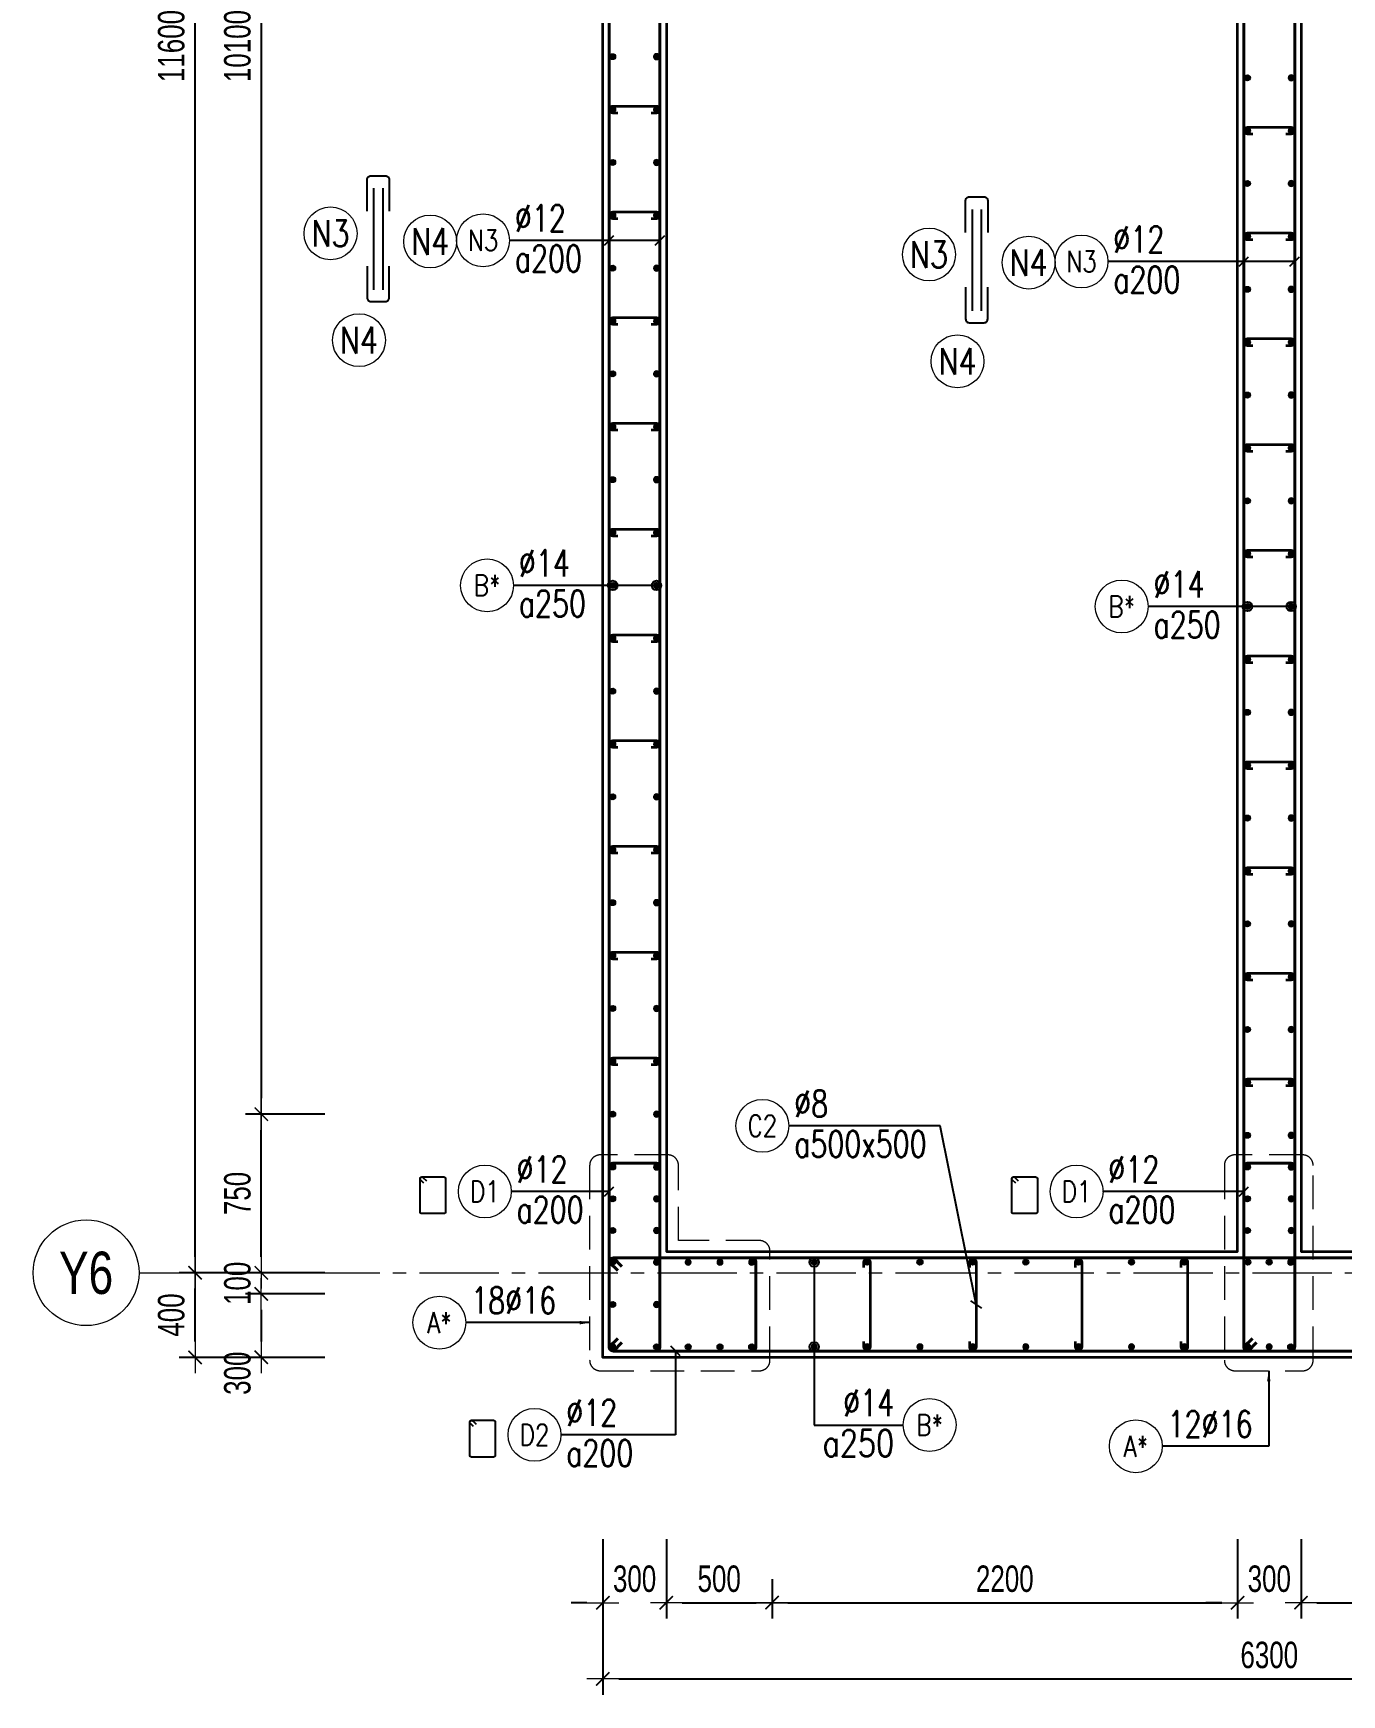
# Model space of a CAD drawing. Header units: millimetres. Extents: x 988833 to 1318015, y -9365 to 47591.
# Drawn here: x 1299427 to 1305612, y 30738 to 38594 of the extents above; entities that cross this region are included whole.
import ezdxf
from ezdxf.enums import TextEntityAlignment as Align

# ---------------------------------------------------------------- set-up
doc = ezdxf.new("R2010")
doc.units = ezdxf.units.MM
doc.header["$MEASUREMENT"] = 0
for name, pattern in [('HIDDEN', [9.525, 6.35, -3.175]), ('HIDDEN2', [4.7625, 3.175, -1.5875]), ('OF_Grid_1$0$CENTER2', [1.125, 0.75, -0.125, 0.125, -0.125])]:
    doc.linetypes.add(name, pattern=pattern)
doc.layers.get('0').update_dxf_attribs({"lineweight": 20})
doc.layers.get('Defpoints').update_dxf_attribs({"color": 151, "lineweight": 9})
doc.layers.add('Hidden', color=9, linetype='HIDDEN')
doc.layers.add('Ligature', color=1, linetype='Continuous')
for name, color, linetype, lineweight in [('KC-LEADER', 153, 'Continuous', 18), ('KC-THEP', 6, 'Continuous', 40), ('NDC_S_DIM', 1, 'Continuous', 15), ('NDC_S_HIDDEN', 8, 'HIDDEN2', 13), ('NDC_S_LEADER', 1, 'Continuous', 15), ('NDC_S_REBAR', 4, 'Continuous', 35), ('NDC_S_STIRRUP', 4, 'Continuous', 40), ('NDC_S_VN TEXT', 7, 'Continuous', 20), ('NDC_S_WALL', 6, 'Continuous', 35), ('OF_Grid_1$0$NDC_S_AXIS', 5, 'OF_Grid_1$0$CENTER2', 13), ('OF_Grid_1$0$NDC_S_SYMBOL', 1, 'Continuous', 15), ('OF_Grid_1$0$NDC_S_TEXT SYMBOL', 7, 'Continuous', 20)]:
    doc.layers.add(name, color=color, linetype=linetype, lineweight=lineweight)
doc.styles.add('NDC_ARIAL', font='arial.ttf', dxfattribs={"width": 0.85})
doc.styles.add('NDC_DIM', font='', dxfattribs={"width": 0.75})
doc.styles.add('NDC_EN TXT', font='romans.shx', dxfattribs={"width": 0.8})
doc.styles.add('OF_Grid_1$0$NDC_ANNO', font='', dxfattribs={"width": 0.8})
doc.styles.get('NDC_DIM').set_extended_font_data('Dotum')
doc.styles.get('OF_Grid_1$0$NDC_ANNO').set_extended_font_data('Dotum')
doc.dimstyles.new('NDC_1-50', dxfattribs={"dimscale": 50, "dimtxt": 2.5, "dimasz": 1, "dimexe": 1.5, "dimexo": 0, "dimgap": 0.8, "dimtad": 1, "dimdec": 0, "dimdsep": 46, "dimtxsty": 'NDC_ARIAL', "dimblk": 'DIMMARK', "dimcen": 49999.938995, "dimdle": 1.5, "dimclrd": 1, "dimclre": 1, "dimclrt": 3, "dimadec": 0, "dimazin": 0, "dimtfac": 1, "dimtdec": 0, "dimtix": 1, "dimtmove": 2, "dimatfit": 3, "dimfxl": 1, "dimarcsym": 0})
doc.dimstyles.new('NDC_dim_30', dxfattribs={"dimscale": 30, "dimtxt": 2.5, "dimasz": 1.5, "dimexe": 1.5, "dimexo": 2.5, "dimgap": 1, "dimtad": 1, "dimdec": 0, "dimzin": 0, "dimdsep": 46, "dimtxsty": 'NDC_DIM', "dimblk": 'DIMMARK', "dimcen": 0.09, "dimdle": 1.2, "dimclrd": 1, "dimclre": 1, "dimclrt": 3, "dimadec": 0, "dimazin": 0, "dimtfac": 1, "dimtdec": 0, "dimtix": 1, "dimtofl": 0, "dimtmove": 0, "dimatfit": 3, "dimfxl": 6, "dimfxlon": 1, "dimtolj": 1, "dimtzin": 0, "dimarcsym": 0})
doc.dimstyles.new('NDC_dim_50', dxfattribs={"dimscale": 50, "dimtxt": 2.5, "dimasz": 1.5, "dimexe": 1.5, "dimexo": 2.5, "dimgap": 1, "dimtad": 1, "dimdec": 0, "dimzin": 0, "dimdsep": 46, "dimtxsty": 'NDC_DIM', "dimblk": 'DIMMARK', "dimcen": 0.09, "dimdle": 1.2, "dimclrd": 1, "dimclre": 1, "dimclrt": 3, "dimadec": 0, "dimazin": 0, "dimtfac": 1, "dimtdec": 0, "dimtix": 1, "dimtofl": 0, "dimtmove": 0, "dimatfit": 3, "dimfxl": 6, "dimfxlon": 1, "dimtolj": 1, "dimtzin": 0, "dimarcsym": 0})

# ---------------------------------------------------------------- blocks, each defined once
blk = doc.blocks.new('THEP')
at = {"layer": 'KC-LEADER', "color": 6}
blk.add_circle((0, 0), 14, dxfattribs=at)
at = {"layer": 'KC-THEP'}
for p, q in [((-14, 0), (14, 0)), ((9.9, 9.9), (-9.9, -9.9)), ((-9.9, 9.9), (9.9, -9.9)), ((0, 14), (0, -14))]:
    blk.add_line(p, q, dxfattribs=at)
blk = doc.blocks.new('DIMMARK')
at = {"layer": 'NDC_S_DIM', "color": 1}
blk.add_line((-1.5, 0), (1, 0), dxfattribs=at)
at = {"layer": 'NDC_S_DIM', "color": 2, "const_width": 0.1}
blk.add_lwpolyline([(-0.42, -0.42), (0.42, 0.42)], dxfattribs=at)
blk = doc.blocks.new('*U13')
blk.add_circle((-2.5, 0), 2.5)
at = {"layer": 'NDC_S_VN TEXT', "color": 3, "style": 'NDC_EN TXT', "width": 0.75}
blk.add_attdef('DK1', (0.5, 0.85), '', height=2.5, dxfattribs=at)
at = {"layer": 'NDC_S_VN TEXT', "color": 7, "style": 'NDC_EN TXT', "width": 0.8}
blk.add_attdef('SH2', text='', height=2, dxfattribs=at).set_placement((-2.5, 0), align=Align.MIDDLE)
blk = doc.blocks.new('*U11')
blk.add_circle((-2.5, 0), 2.5)
at = {"layer": 'NDC_S_VN TEXT', "color": 3, "style": 'NDC_EN TXT', "width": 0.75}
for tag, p in [('DK1', (0.5, 0.85)), ('KC1', (0.5, -2.97))]:
    blk.add_attdef(tag, p, '', height=2.5, dxfattribs=at)
at = {"layer": 'NDC_S_VN TEXT', "color": 7, "style": 'NDC_EN TXT', "width": 0.8}
blk.add_attdef('SH2', text='', height=2, dxfattribs=at).set_placement((-2.5, 0), align=Align.MIDDLE)
blk = doc.blocks.new('*U10')
blk.add_circle((2.5, 0), 2.5)
at = {"layer": 'NDC_S_VN TEXT', "color": 3, "style": 'NDC_EN TXT'}
for tag, width, p in [('DK2', 0.75, (-0.85, 0.85)), ('KC2', 0.8, (-0.85, -2.97))]:
    blk.add_attdef(tag, text='', height=2.5, dxfattribs=dict(at, width=width)).set_placement(p, align=Align.RIGHT)
at = {"layer": 'NDC_S_VN TEXT', "color": 7, "style": 'NDC_EN TXT', "width": 0.8}
blk.add_attdef('SH3', text='', height=2, dxfattribs=at).set_placement((2.5, 0), align=Align.MIDDLE)
blk = doc.blocks.new('A$C7BC65A55')
at = {"layer": 'Ligature'}
for p, q in [((-15.2, 372, 0), (-15.2, 38.5, 0)), ((15.2, 372, 0), (15.2, 38.5, 0))]:
    blk.add_line(p, q, dxfattribs=at)
for points in [[(-36.2, 296.5), (-36.2, 400.9, -0.414214), (-24, 413.1), (24, 413.1, -0.414214), (36.2, 400.9), (36.2, 296.5)], [(-36.2, 116.5), (-36.2, 12.2, 0.414214), (-24, 0), (24, 0, 0.414214), (36.2, 12.2), (36.2, 116.5)]]:
    blk.add_lwpolyline(points, format="xyb", dxfattribs=at)
blk = doc.blocks.new('*D1250')
at = {"layer": 'Defpoints', "color": 0, "transparency": 16777216}
for p in [(1302419.6, 32832.9), (1302119.6, 32332.9), (1302419.6, 31173)]:
    blk.add_point(p, dxfattribs=at)
at = {"layer": 'NDC_S_DIM', "color": 1, "lineweight": -2, "transparency": 16777216}
for p, q in [((1302119.6, 31473), (1302119.6, 31098)), ((1302419.6, 31473), (1302419.6, 31098)), ((1302044.6, 31173), (1301969.6, 31173)), ((1302494.6, 31173), (1302569.6, 31173))]:
    blk.add_line(p, q, dxfattribs=at)
at = {"layer": 'NDC_S_DIM', "color": 1, "lineweight": -2, "transparency": 16777216, "xscale": 75, "yscale": 75, "zscale": 75}
blk.add_blockref('DIMMARK', (1302119.6, 31173), dxfattribs=at)
at = {"layer": 'NDC_S_DIM', "color": 1, "lineweight": -2, "transparency": 16777216, "xscale": 75, "yscale": 75, "zscale": 75, "rotation": 180}
blk.add_blockref('DIMMARK', (1302419.6, 31173), dxfattribs=at)
at = {"layer": 'NDC_S_DIM', "color": 3, "transparency": 16777216, "insert": (1302269.6, 31285.6), "char_height": 125, "attachment_point": 5, "style": 'NDC_DIM'}
blk.add_mtext('\\A1;300', dxfattribs=at)
blk = doc.blocks.new('*D1251')
at = {"layer": 'Defpoints', "color": 0, "transparency": 16777216}
for p in [(1302419.6, 32832.9), (1302919.4, 31409.8), (1302919.4, 31173)]:
    blk.add_point(p, dxfattribs=at)
at = {"layer": 'NDC_S_DIM', "color": 1, "lineweight": -2, "transparency": 16777216}
for p, q in [((1302419.6, 31473), (1302419.6, 31098)), ((1302919.4, 31284.8), (1302919.4, 31098)), ((1302494.6, 31173), (1302844.4, 31173))]:
    blk.add_line(p, q, dxfattribs=at)
at = {"layer": 'NDC_S_DIM', "color": 1, "lineweight": -2, "transparency": 16777216, "xscale": 75, "yscale": 75, "zscale": 75, "rotation": 180}
blk.add_blockref('DIMMARK', (1302419.6, 31173), dxfattribs=at)
at = {"layer": 'NDC_S_DIM', "color": 1, "lineweight": -2, "transparency": 16777216, "xscale": 75, "yscale": 75, "zscale": 75}
blk.add_blockref('DIMMARK', (1302919.4, 31173), dxfattribs=at)
at = {"layer": 'NDC_S_DIM', "color": 3, "transparency": 16777216, "insert": (1302669.5, 31285.6), "char_height": 125, "attachment_point": 5, "style": 'NDC_DIM'}
blk.add_mtext('\\A1;500', dxfattribs=at)
blk = doc.blocks.new('*D1252')
at = {"layer": 'Defpoints', "color": 0, "transparency": 16777216}
for p in [(1305119.6, 32832.9), (1302919.4, 31409.8), (1305119.6, 31173)]:
    blk.add_point(p, dxfattribs=at)
at = {"layer": 'NDC_S_DIM', "color": 1, "lineweight": -2, "transparency": 16777216}
for p, q in [((1305119.6, 31473), (1305119.6, 31098)), ((1302919.4, 31284.8), (1302919.4, 31098)), ((1302994.4, 31173), (1305044.6, 31173))]:
    blk.add_line(p, q, dxfattribs=at)
at = {"layer": 'NDC_S_DIM', "color": 1, "lineweight": -2, "transparency": 16777216, "xscale": 75, "yscale": 75, "zscale": 75, "rotation": 180}
blk.add_blockref('DIMMARK', (1302919.4, 31173), dxfattribs=at)
at = {"layer": 'NDC_S_DIM', "color": 1, "lineweight": -2, "transparency": 16777216, "xscale": 75, "yscale": 75, "zscale": 75}
blk.add_blockref('DIMMARK', (1305119.6, 31173), dxfattribs=at)
at = {"layer": 'NDC_S_DIM', "color": 3, "transparency": 16777216, "insert": (1304019.5, 31285.6), "char_height": 125, "attachment_point": 5, "style": 'NDC_DIM'}
blk.add_mtext('\\A1;2200', dxfattribs=at)
blk = doc.blocks.new('*D1253')
at = {"layer": 'Defpoints', "color": 0, "transparency": 16777216}
for p in [(1305119.6, 32832.9), (1305419.6, 32832.9), (1305419.6, 31173)]:
    blk.add_point(p, dxfattribs=at)
at = {"layer": 'NDC_S_DIM', "color": 1, "lineweight": -2, "transparency": 16777216}
for p, q in [((1305119.6, 31473), (1305119.6, 31098)), ((1305419.6, 31473), (1305419.6, 31098)), ((1305044.6, 31173), (1304969.6, 31173)), ((1305494.6, 31173), (1305569.6, 31173))]:
    blk.add_line(p, q, dxfattribs=at)
at = {"layer": 'NDC_S_DIM', "color": 1, "lineweight": -2, "transparency": 16777216, "xscale": 75, "yscale": 75, "zscale": 75}
blk.add_blockref('DIMMARK', (1305119.6, 31173), dxfattribs=at)
at = {"layer": 'NDC_S_DIM', "color": 1, "lineweight": -2, "transparency": 16777216, "xscale": 75, "yscale": 75, "zscale": 75, "rotation": 180}
blk.add_blockref('DIMMARK', (1305419.6, 31173), dxfattribs=at)
at = {"layer": 'NDC_S_DIM', "color": 3, "transparency": 16777216, "insert": (1305269.6, 31285.6), "char_height": 125, "attachment_point": 5, "style": 'NDC_DIM'}
blk.add_mtext('\\A1;300', dxfattribs=at)
blk = doc.blocks.new('*D1254')
at = {"layer": 'Defpoints', "color": 0, "transparency": 16777216}
for p in [(1305419.6, 32832.9), (1307619.3, 32781.3), (1307619.3, 31173)]:
    blk.add_point(p, dxfattribs=at)
at = {"layer": 'NDC_S_DIM', "color": 1, "lineweight": -2, "transparency": 16777216}
for p, q in [((1305419.6, 31473), (1305419.6, 31098)), ((1307619.3, 31473), (1307619.3, 31098)), ((1305494.6, 31173), (1307544.3, 31173))]:
    blk.add_line(p, q, dxfattribs=at)
at = {"layer": 'NDC_S_DIM', "color": 1, "lineweight": -2, "transparency": 16777216, "xscale": 75, "yscale": 75, "zscale": 75, "rotation": 180}
blk.add_blockref('DIMMARK', (1305419.6, 31173), dxfattribs=at)
at = {"layer": 'NDC_S_DIM', "color": 1, "lineweight": -2, "transparency": 16777216, "xscale": 75, "yscale": 75, "zscale": 75}
blk.add_blockref('DIMMARK', (1307619.3, 31173), dxfattribs=at)
at = {"layer": 'NDC_S_DIM', "color": 3, "transparency": 16777216, "insert": (1306519.5, 31285.6), "char_height": 125, "attachment_point": 5, "style": 'NDC_DIM'}
blk.add_mtext('\\A1;2200', dxfattribs=at)
blk = doc.blocks.new('*D1257')
at = {"layer": 'Defpoints', "color": 0, "transparency": 16777216}
for p in [(1302119.6, 32332.9), (1308419.6, 32332.9), (1308419.6, 30812.7)]:
    blk.add_point(p, dxfattribs=at)
at = {"layer": 'NDC_S_DIM', "color": 1, "lineweight": -2, "transparency": 16777216}
for p, q in [((1302119.6, 31112.7), (1302119.6, 30737.7)), ((1308419.6, 31112.7), (1308419.6, 30737.7)), ((1302194.6, 30812.7), (1308344.6, 30812.7))]:
    blk.add_line(p, q, dxfattribs=at)
at = {"layer": 'NDC_S_DIM', "color": 1, "lineweight": -2, "transparency": 16777216, "xscale": 75, "yscale": 75, "zscale": 75, "rotation": 180}
blk.add_blockref('DIMMARK', (1302119.6, 30812.7), dxfattribs=at)
at = {"layer": 'NDC_S_DIM', "color": 1, "lineweight": -2, "transparency": 16777216, "xscale": 75, "yscale": 75, "zscale": 75}
blk.add_blockref('DIMMARK', (1308419.6, 30812.7), dxfattribs=at)
at = {"layer": 'NDC_S_DIM', "color": 3, "transparency": 16777216, "insert": (1305269.6, 30925.2), "char_height": 125, "attachment_point": 5, "style": 'NDC_DIM'}
blk.add_mtext('\\A1;6300', dxfattribs=at)
blk = doc.blocks.new('*U55')
at = {"layer": 'OF_Grid_1$0$NDC_S_SYMBOL'}
blk.add_line((5, 0), (9, 0), dxfattribs=at)
blk.add_circle((0, 0), 5, dxfattribs=at)
at = {"layer": 'OF_Grid_1$0$NDC_S_TEXT SYMBOL', "color": 7, "style": 'OF_Grid_1$0$NDC_ANNO', "width": 0.8}
blk.add_attdef('GRID', text='', height=4, rotation=270, dxfattribs=at).set_placement((0, 0), align=Align.MIDDLE)
blk = doc.blocks.new('*D1267')
at = {"layer": 'Defpoints', "color": 0, "ltscale": 200, "transparency": 16777216}
for p in [(1302858.3, 32732.9), (1300505, 32632.9), (1302419.6, 32632.9)]:
    blk.add_point(p, dxfattribs=at)
at = {"layer": 'NDC_S_DIM', "color": 1, "lineweight": -2, "ltscale": 200, "transparency": 16777216}
for p, q in [((1300505, 32807.9), (1300505, 32882.9)), ((1300805, 32732.9), (1300430, 32732.9)), ((1300805, 32632.9), (1300430, 32632.9)), ((1300505, 32557.9), (1300505, 32482.9))]:
    blk.add_line(p, q, dxfattribs=at)
at = {"layer": 'NDC_S_DIM', "color": 1, "lineweight": -2, "ltscale": 200, "transparency": 16777216, "xscale": 75, "yscale": 75, "zscale": 75}
for p, rotation in [((1300505, 32732.9), 270), ((1300505, 32632.9), 90)]:
    blk.add_blockref('DIMMARK', p, dxfattribs=dict(at, rotation=rotation))
at = {"layer": 'NDC_S_DIM', "color": 3, "ltscale": 200, "transparency": 16777216, "insert": (1300392.5, 32682.9), "char_height": 125, "attachment_point": 5, "rotation": 90, "style": 'NDC_DIM'}
blk.add_mtext('\\A1;100', dxfattribs=at)
blk = doc.blocks.new('*D1268')
at = {"layer": 'Defpoints', "color": 0, "ltscale": 200, "transparency": 16777216}
for p in [(1302419.6, 32632.9), (1300505, 32332.9), (1302181.7, 32332.9)]:
    blk.add_point(p, dxfattribs=at)
at = {"layer": 'NDC_S_DIM', "color": 1, "lineweight": -2, "ltscale": 200, "transparency": 16777216}
for p, q in [((1300805, 32632.9), (1300430, 32632.9)), ((1300505, 32557.9), (1300505, 32407.9)), ((1300805, 32332.9), (1300430, 32332.9))]:
    blk.add_line(p, q, dxfattribs=at)
at = {"layer": 'NDC_S_DIM', "color": 1, "lineweight": -2, "ltscale": 200, "transparency": 16777216, "xscale": 75, "yscale": 75, "zscale": 75}
for p, rotation in [((1300505, 32632.9), 90), ((1300505, 32332.9), 270)]:
    blk.add_blockref('DIMMARK', p, dxfattribs=dict(at, rotation=rotation))
at = {"layer": 'NDC_S_DIM', "color": 3, "ltscale": 200, "transparency": 16777216, "insert": (1300392.5, 32257.9), "char_height": 125, "attachment_point": 5, "rotation": 90, "style": 'NDC_DIM'}
blk.add_mtext('\\A1;300', dxfattribs=at)
blk = doc.blocks.new('*D1269')
at = {"layer": 'Defpoints', "color": 0, "ltscale": 200, "transparency": 16777216}
for p in [(1300192.4, 32733.2), (1302233.6, 32733.2), (1302201.9, 32332.9)]:
    blk.add_point(p, dxfattribs=at)
at = {"layer": 'NDC_S_DIM', "color": 1, "lineweight": -2, "ltscale": 200, "transparency": 16777216}
for p, q in [((1300492.4, 32733.2), (1300117.4, 32733.2)), ((1300192.4, 32407.9), (1300192.4, 32658.2)), ((1300492.4, 32332.9), (1300117.4, 32332.9))]:
    blk.add_line(p, q, dxfattribs=at)
at = {"layer": 'NDC_S_DIM', "color": 1, "lineweight": -2, "ltscale": 200, "transparency": 16777216, "xscale": 75, "yscale": 75, "zscale": 75}
for p, rotation in [((1300192.4, 32733.2), 90), ((1300192.4, 32332.9), 270)]:
    blk.add_blockref('DIMMARK', p, dxfattribs=dict(at, rotation=rotation))
at = {"layer": 'NDC_S_DIM', "color": 3, "ltscale": 200, "transparency": 16777216, "insert": (1300079.9, 32533.1), "char_height": 125, "attachment_point": 5, "rotation": 90, "style": 'NDC_DIM'}
blk.add_mtext('\\A1;400', dxfattribs=at)
blk = doc.blocks.new('*D1270')
at = {"layer": 'Defpoints', "color": 0, "ltscale": 200, "transparency": 16777216}
for p in [(1300192.4, 44332.9), (1304433.5, 44332.9), (1302233.6, 32733.2)]:
    blk.add_point(p, dxfattribs=at)
at = {"layer": 'NDC_S_DIM', "color": 1, "lineweight": -2, "ltscale": 200, "transparency": 16777216}
for p, q in [((1300492.4, 44332.9), (1300117.4, 44332.9)), ((1300192.4, 32808.2), (1300192.4, 44257.9)), ((1300492.4, 32733.2), (1300117.4, 32733.2))]:
    blk.add_line(p, q, dxfattribs=at)
at = {"layer": 'NDC_S_DIM', "color": 1, "lineweight": -2, "ltscale": 200, "transparency": 16777216, "xscale": 75, "yscale": 75, "zscale": 75}
for p, rotation in [((1300192.4, 44332.9), 90), ((1300192.4, 32733.2), 270)]:
    blk.add_blockref('DIMMARK', p, dxfattribs=dict(at, rotation=rotation))
at = {"layer": 'NDC_S_DIM', "color": 3, "ltscale": 200, "transparency": 16777216, "insert": (1300079.9, 38533.1), "char_height": 125, "attachment_point": 5, "rotation": 90, "style": 'NDC_DIM'}
blk.add_mtext('\\A1;11600', dxfattribs=at)
blk = doc.blocks.new('*D1278')
at = {"layer": 'Defpoints', "color": 0, "ltscale": 200, "transparency": 16777216}
for p in [(1300505, 33482.9), (1302419.6, 33482.9), (1302858.3, 32732.9)]:
    blk.add_point(p, dxfattribs=at)
at = {"layer": 'NDC_S_DIM', "color": 1, "lineweight": -2, "ltscale": 200, "transparency": 16777216}
for p, q in [((1300805, 33482.9), (1300430, 33482.9)), ((1300505, 32807.9), (1300505, 33407.9)), ((1300805, 32732.9), (1300430, 32732.9))]:
    blk.add_line(p, q, dxfattribs=at)
at = {"layer": 'NDC_S_DIM', "color": 1, "lineweight": -2, "ltscale": 200, "transparency": 16777216, "xscale": 75, "yscale": 75, "zscale": 75}
for p, rotation in [((1300505, 33482.9), 90), ((1300505, 32732.9), 270)]:
    blk.add_blockref('DIMMARK', p, dxfattribs=dict(at, rotation=rotation))
at = {"layer": 'NDC_S_DIM', "color": 3, "ltscale": 200, "transparency": 16777216, "insert": (1300392.5, 33107.9), "char_height": 125, "attachment_point": 5, "rotation": 90, "style": 'NDC_DIM'}
blk.add_mtext('\\A1;750', dxfattribs=at)
blk = doc.blocks.new('*D1290')
at = {"layer": 'Defpoints', "color": 0, "ltscale": 200, "transparency": 16777216}
for p in [(1302391.8, 43582.9), (1300505, 33482.9), (1300769.8, 33482.9)]:
    blk.add_point(p, dxfattribs=at)
at = {"layer": 'NDC_S_DIM', "color": 1, "lineweight": -2, "ltscale": 200, "transparency": 16777216}
for p, q in [((1300805, 43582.9), (1300430, 43582.9)), ((1300505, 43507.9), (1300505, 33557.9)), ((1300644.8, 33482.9), (1300430, 33482.9))]:
    blk.add_line(p, q, dxfattribs=at)
at = {"layer": 'NDC_S_DIM', "color": 1, "lineweight": -2, "ltscale": 200, "transparency": 16777216, "xscale": 75, "yscale": 75, "zscale": 75}
for p, rotation in [((1300505, 43582.9), 90), ((1300505, 33482.9), 270)]:
    blk.add_blockref('DIMMARK', p, dxfattribs=dict(at, rotation=rotation))
at = {"layer": 'NDC_S_DIM', "color": 3, "ltscale": 200, "transparency": 16777216, "insert": (1300392.5, 38532.9), "char_height": 125, "attachment_point": 5, "rotation": 90, "style": 'NDC_DIM'}
blk.add_mtext('\\A1;10100', dxfattribs=at)

msp = doc.modelspace()

# ---------------------------------------------------------------- linework, layer by layer
for centre in [(1300832.5, 37647.3), (1301303.5, 37609.1), (1303661.3, 37547.3), (1304132.3, 37509.1), (1300967, 37142.3), (1303795.8, 37042.3)]:
    msp.add_circle(centre, 125)
at = {"layer": 'Ligature'}
for points in [[(1301273.7, 33156.1), (1301257.7, 33172.1, -0.668179), (1301263.5, 33186), (1301368.1, 33186, -0.414214), (1301376.3, 33177.9), (1301376.3, 33020.8, -0.414214), (1301368.1, 33012.6), (1301263.5, 33012.6, -0.414214), (1301255.3, 33020.8), (1301255.3, 33177.9, -0.668179), (1301269.3, 33183.6), (1301285.2, 33167.7)], [(1304070.8, 33156.1), (1304054.8, 33172.1, -0.668179), (1304060.6, 33186), (1304165.2, 33186, -0.414214), (1304173.4, 33177.9), (1304173.4, 33020.8, -0.414214), (1304165.2, 33012.6), (1304060.6, 33012.6, -0.414214), (1304052.4, 33020.8), (1304052.4, 33177.9, -0.668179), (1304066.3, 33183.6), (1304082.3, 33167.7)], [(1301508.6, 32005.4), (1301492.6, 32021.3, -0.668179), (1301498.4, 32035.3), (1301603, 32035.3, -0.414214), (1301611.2, 32027.1), (1301611.2, 31870, -0.414214), (1301603, 31861.8), (1301498.4, 31861.8, -0.414214), (1301490.2, 31870), (1301490.2, 32027.1, -0.668179), (1301504.2, 32032.9), (1301520.1, 32016.9)]]:
    msp.add_lwpolyline(points, format="xyb", dxfattribs=at)
at = {"layer": 'NDC_S_HIDDEN', "ltscale": 50}
msp.add_lwpolyline([(1302107.2, 32269.5), (1302859.5, 32269.5, 0.414214), (1302909.5, 32319.5), (1302909.5, 32835.3, 0.414214), (1302859.5, 32885.3), (1302477.1, 32885.3), (1302477.1, 33240.3, 0.414214), (1302427.1, 33290.3), (1302107.2, 33290.3, 0.414214), (1302057.2, 33240.3), (1302057.2, 32319.5, 0.414214), (1302107.2, 32269.5)], format="xyb", dxfattribs=at)
msp.add_lwpolyline([(1305107.2, 32269.5), (1305427.1, 32269.5, 0.414214), (1305477.1, 32319.5), (1305477.1, 33240.3, 0.414214), (1305427.1, 33290.3), (1305107.2, 33290.3, 0.414214), (1305057.2, 33240.3), (1305057.2, 32319.5, 0.414214)], format="xyb", close=True, dxfattribs=at)
at = {"layer": 'NDC_S_REBAR'}
for points in [[(1302348.1, 38217.9), (1302373.1, 38217.9, 1), (1302373.1, 38247.9), (1302166.1, 38247.9, 1), (1302166.1, 38217.9), (1302191.1, 38217.9)], [(1305348.1, 38117.9), (1305373.1, 38117.9, 1), (1305373.1, 38147.9), (1305166.1, 38147.9, 1), (1305166.1, 38117.9), (1305191.1, 38117.9)], [(1302348.1, 37717.9), (1302373.1, 37717.9, 1), (1302373.1, 37747.9), (1302166.1, 37747.9, 1), (1302166.1, 37717.9), (1302191.1, 37717.9)], [(1305348.1, 37617.9), (1305373.1, 37617.9, 1), (1305373.1, 37647.9), (1305166.1, 37647.9, 1), (1305166.1, 37617.9), (1305191.1, 37617.9)], [(1302348.1, 37217.9), (1302373.1, 37217.9, 1), (1302373.1, 37247.9), (1302166.1, 37247.9, 1), (1302166.1, 37217.9), (1302191.1, 37217.9)], [(1305348.1, 37117.9), (1305373.1, 37117.9, 1), (1305373.1, 37147.9), (1305166.1, 37147.9, 1), (1305166.1, 37117.9), (1305191.1, 37117.9)], [(1302348.1, 36717.9), (1302373.1, 36717.9, 1), (1302373.1, 36747.9), (1302166.1, 36747.9, 1), (1302166.1, 36717.9), (1302191.1, 36717.9)], [(1305348.1, 36617.9), (1305373.1, 36617.9, 1), (1305373.1, 36647.9), (1305166.1, 36647.9, 1), (1305166.1, 36617.9), (1305191.1, 36617.9)], [(1302348.1, 36217.9), (1302373.1, 36217.9, 1), (1302373.1, 36247.9), (1302166.1, 36247.9, 1), (1302166.1, 36217.9), (1302191.1, 36217.9)], [(1305348.1, 36117.9), (1305373.1, 36117.9, 1), (1305373.1, 36147.9), (1305166.1, 36147.9, 1), (1305166.1, 36117.9), (1305191.1, 36117.9)], [(1302348.1, 35717.9), (1302373.1, 35717.9, 1), (1302373.1, 35747.9), (1302166.1, 35747.9, 1), (1302166.1, 35717.9), (1302191.1, 35717.9)], [(1305348.1, 35617.9), (1305373.1, 35617.9, 1), (1305373.1, 35647.9), (1305166.1, 35647.9, 1), (1305166.1, 35617.9), (1305191.1, 35617.9)], [(1302348.1, 35217.9), (1302373.1, 35217.9, 1), (1302373.1, 35247.9), (1302166.1, 35247.9, 1), (1302166.1, 35217.9), (1302191.1, 35217.9)], [(1305348.1, 35117.9), (1305373.1, 35117.9, 1), (1305373.1, 35147.9), (1305166.1, 35147.9, 1), (1305166.1, 35117.9), (1305191.1, 35117.9)], [(1302348.1, 34717.9), (1302373.1, 34717.9, 1), (1302373.1, 34747.9), (1302166.1, 34747.9, 1), (1302166.1, 34717.9), (1302191.1, 34717.9)], [(1305348.1, 34617.9), (1305373.1, 34617.9, 1), (1305373.1, 34647.9), (1305166.1, 34647.9, 1), (1305166.1, 34617.9), (1305191.1, 34617.9)], [(1302348.1, 34217.9), (1302373.1, 34217.9, 1), (1302373.1, 34247.9), (1302166.1, 34247.9, 1), (1302166.1, 34217.9), (1302191.1, 34217.9)], [(1305348.1, 34117.9), (1305373.1, 34117.9, 1), (1305373.1, 34147.9), (1305166.1, 34147.9, 1), (1305166.1, 34117.9), (1305191.1, 34117.9)], [(1302348.1, 33717.9), (1302373.1, 33717.9, 1), (1302373.1, 33747.9), (1302166.1, 33747.9, 1), (1302166.1, 33717.9), (1302191.1, 33717.9)], [(1305348.1, 33617.9), (1305373.1, 33617.9, 1), (1305373.1, 33647.9), (1305166.1, 33647.9, 1), (1305166.1, 33617.9), (1305191.1, 33617.9)], [(1303353.4, 32757.9), (1303353.4, 32782.9, -1), (1303383.4, 32782.9), (1303383.4, 32382.9, -1), (1303353.4, 32382.9), (1303353.4, 32407.9)], [(1303853.4, 32757.9), (1303853.4, 32782.9, -1), (1303883.4, 32782.9), (1303883.4, 32382.9, -1), (1303853.4, 32382.9), (1303853.4, 32407.9)], [(1304353.4, 32757.9), (1304353.4, 32782.9, -1), (1304383.4, 32782.9), (1304383.4, 32382.9, -1), (1304353.4, 32382.9), (1304353.4, 32407.9)], [(1304853.4, 32757.9), (1304853.4, 32782.9, -1), (1304883.4, 32782.9), (1304883.4, 32382.9, -1), (1304853.4, 32382.9), (1304853.4, 32407.9)]]:
    msp.add_lwpolyline(points, format="xyb", dxfattribs=at)
at = {"layer": 'NDC_S_STIRRUP'}
for points in [[(1302189.6, 32422.9), (1302149.6, 32382.9, 0.414214), (1302169.6, 32362.9), (1302369.6, 32362.9, 0.414214), (1302389.6, 32382.9), (1302389.6, 44682.9, 0.414214), (1302369.6, 44702.9), (1302169.6, 44702.9, 0.414214), (1302149.6, 44682.9), (1302149.6, 32382.9, 0.414214), (1302169.6, 32362.9), (1302209.6, 32402.9)], [(1305189.6, 32422.9), (1305149.6, 32382.9, 0.414214), (1305169.6, 32362.9), (1305369.6, 32362.9, 0.414214), (1305389.6, 32382.9), (1305389.6, 44682.9, 0.414214), (1305369.6, 44702.9), (1305169.6, 44702.9, 0.414214), (1305149.6, 44682.9), (1305149.6, 32382.9, 0.414214), (1305169.6, 32362.9), (1305209.6, 32402.9)], [(1302189.6, 32422.9), (1302149.6, 32382.9, 0.414214), (1302169.6, 32362.9), (1302369.6, 32362.9, 0.414214), (1302389.6, 32382.9), (1302389.6, 33231.5, 0.414214), (1302369.6, 33251.5), (1302169.6, 33251.5, 0.414214), (1302149.6, 33231.5), (1302149.6, 32382.9, 0.414214), (1302169.6, 32362.9), (1302209.6, 32402.9)], [(1305189.6, 32422.9), (1305149.6, 32382.9, 0.414214), (1305169.6, 32362.9), (1305369.6, 32362.9, 0.414214), (1305389.6, 32382.9), (1305389.6, 33231.5, 0.414214), (1305369.6, 33251.5), (1305169.6, 33251.5, 0.414214), (1305149.6, 33231.5), (1305149.6, 32382.9, 0.414214), (1305169.6, 32362.9), (1305209.6, 32402.9)], [(1308329.6, 32762.9), (1308369.6, 32802.9, -0.414214), (1308389.6, 32782.9), (1308389.6, 32382.9, -0.414214), (1308369.6, 32362.9), (1302169.6, 32362.9, -0.414214), (1302149.6, 32382.9), (1302149.6, 32782.9, -0.414214), (1302169.6, 32802.9), (1308369.6, 32802.9, -0.414214), (1308389.6, 32782.9), (1308349.6, 32742.9)], [(1302209.6, 32762.9), (1302169.6, 32802.9, 0.414214), (1302149.6, 32782.9), (1302149.6, 32382.9, 0.414214), (1302169.6, 32362.9), (1302823.1, 32362.9, 0.414214), (1302843.1, 32382.9), (1302843.1, 32782.9, 0.414214), (1302823.1, 32802.9), (1302169.6, 32802.9, 0.414214), (1302149.6, 32782.9), (1302189.6, 32742.9)]]:
    msp.add_lwpolyline(points, format="xyb", dxfattribs=at)
at = {"layer": 'NDC_S_WALL', "ltscale": 200}
for points in [[(1308419.6, 33482.9), (1308419.6, 32332.9), (1308419.6, 32332.9), (1302119.6, 32332.9), (1302119.6, 44732.9)], [(1302419.6, 44232.9), (1302419.6, 32832.9), (1305119.6, 32832.9), (1305119.6, 44232.9)], [(1305419.6, 44232.9), (1305419.6, 32832.9), (1308119.6, 32832.9), (1308119.6, 32832.9), (1308119.6, 33482.9), (1308419.6, 33482.9)]]:
    msp.add_lwpolyline(points, dxfattribs=at)
at = {"layer": 'OF_Grid_1$0$NDC_S_AXIS', "ltscale": 500}
msp.add_line((1300127.1, 32732.9), (1310148.5, 32732.9), dxfattribs=at)

# ---------------------------------------------------------------- block references
at = {"layer": 'Hidden', "xscale": 1.44, "yscale": 1.44, "zscale": 1.44}
for p in [(1301057.6, 37325, 0), (1303886.4, 37225, 0)]:
    msp.add_blockref('A$C7BC65A55', p, dxfattribs=at)
at = {"layer": 'KC-THEP'}
for p, rotation in [((1302166.1, 38482.9), 189.6685644363809), ((1305166.1, 38382.9), 189.6685644363809), ((1302166.1, 38232.9), 189.6685644363809), ((1305166.1, 38132.9), 189.6685644363809), ((1302166.1, 37982.9), 189.6685644363809), ((1305166.1, 37882.9), 189.6685644363809), ((1302166.1, 37732.9), 189.6685644363809), ((1305166.1, 37632.9), 189.6685644363809), ((1302166.1, 37482.9), 189.6685644363809), ((1305166.1, 37382.9), 189.6685644363809), ((1302166.1, 37232.9), 189.6685644363809), ((1305166.1, 37132.9), 189.6685644363809), ((1302166.1, 36982.9), 189.6685644363809), ((1305166.1, 36882.9), 189.6685644363809), ((1302166.1, 36732.9), 189.6685644363809), ((1305166.1, 36632.9), 189.6685644363809), ((1302166.1, 36482.9), 189.6685644363809), ((1305166.1, 36382.9), 189.6685644363809), ((1302166.1, 36232.9), 189.6685644363809), ((1305166.1, 36132.9), 189.6685644363809), ((1302166.1, 35982.9), 189.6685644363809), ((1305166.1, 35882.9), 189.6685644363809), ((1302166.1, 35732.9), 189.6685644363809), ((1305166.1, 35632.9), 189.6685644363809), ((1302166.1, 35482.9), 189.6685644363809), ((1305166.1, 35382.9), 189.6685644363809), ((1302166.1, 35232.9), 189.6685644363809), ((1305166.1, 35132.9), 189.6685644363809), ((1302166.1, 34982.9), 189.6685644363809), ((1305166.1, 34882.9), 189.6685644363809), ((1302166.1, 34732.9), 189.6685644363809), ((1305166.1, 34632.9), 189.6685644363809), ((1302166.1, 34482.9), 189.6685644363809), ((1305166.1, 34382.9), 189.6685644363809), ((1302166.1, 34232.9), 189.6685644363809), ((1305166.1, 34132.9), 189.6685644363809), ((1302166.1, 33982.9), 189.6685644363809), ((1305166.1, 33882.9), 189.6685644363809), ((1302166.1, 33732.9), 189.6685644363809), ((1305166.1, 33632.9), 189.6685644363809), ((1302166.1, 33482.9), 189.6685644363809), ((1305166.1, 33382.9), 189.6685644363809), ((1302166.1, 33232.9), 189.6685644363809), ((1305166.1, 33232.9), 189.6685644363809), ((1302166.1, 33082.9), 189.6685644363809), ((1305166.1, 33082.9), 189.6685644363809), ((1302166.1, 32932.9), 189.6685644363809), ((1305166.1, 32932.9), 189.6685644363809), ((1302166.1, 32782.9), 189.6685644363809), ((1303118.4, 32782.9), 189.6685644363809), ((1303368.4, 32782.9), 189.6685644363809), ((1303618.4, 32782.9), 189.6685644363809), ((1303868.4, 32782.9), 189.6685644363809), ((1304118.4, 32782.9), 189.6685644363809), ((1304368.4, 32782.9), 189.6685644363809), ((1304618.4, 32782.9), 189.6685644363809), ((1304868.4, 32782.9), 189.6685644363809), ((1305168.4, 32782.9), 189.6685644363809), ((1305269.1, 32782.9), 189.6685644363809), ((1302166.1, 32582.8), 189.6685644363809), ((1302373.1, 32382.9), 9.66856443638095), ((1302523.1, 32382.9), 9.66856443638095), ((1302673.1, 32382.9), 9.66856443638095), ((1302823.1, 32382.9), 9.66856443638095), ((1305370.8, 32382.9), 9.66856443638095)]:
    msp.add_blockref('THEP', p, dxfattribs=dict(at, rotation=rotation))
at = {"layer": 'KC-THEP', "xscale": -1}
for p, rotation in [((1302373.1, 38482.9), 170.331435563619), ((1305373.1, 38382.9), 170.331435563619), ((1302373.1, 38232.9), 170.331435563619), ((1305373.1, 38132.9), 170.331435563619), ((1302373.1, 37982.9), 170.331435563619), ((1305373.1, 37882.9), 170.331435563619), ((1302373.1, 37732.9), 170.331435563619), ((1305373.1, 37632.9), 170.331435563619), ((1302373.1, 37482.9), 170.331435563619), ((1305373.1, 37382.9), 170.331435563619), ((1302373.1, 37232.9), 170.331435563619), ((1305373.1, 37132.9), 170.331435563619), ((1302373.1, 36982.9), 170.331435563619), ((1305373.1, 36882.9), 170.331435563619), ((1302373.1, 36732.9), 170.331435563619), ((1305373.1, 36632.9), 170.331435563619), ((1302373.1, 36482.9), 170.331435563619), ((1305373.1, 36382.9), 170.331435563619), ((1302373.1, 36232.9), 170.331435563619), ((1305373.1, 36132.9), 170.331435563619), ((1302373.1, 35982.9), 170.331435563619), ((1305373.1, 35882.9), 170.331435563619), ((1302373.1, 35732.9), 170.331435563619), ((1305373.1, 35632.9), 170.331435563619), ((1302373.1, 35482.9), 170.331435563619), ((1305373.1, 35382.9), 170.331435563619), ((1302373.1, 35232.9), 170.331435563619), ((1305373.1, 35132.9), 170.331435563619), ((1302373.1, 34982.9), 170.331435563619), ((1305373.1, 34882.9), 170.331435563619), ((1302373.1, 34732.9), 170.331435563619), ((1305373.1, 34632.9), 170.331435563619), ((1302373.1, 34482.9), 170.331435563619), ((1305373.1, 34382.9), 170.331435563619), ((1302373.1, 34232.9), 170.331435563619), ((1305373.1, 34132.9), 170.331435563619), ((1302373.1, 33982.9), 170.331435563619), ((1305373.1, 33882.9), 170.331435563619), ((1302373.1, 33732.9), 170.331435563619), ((1305373.1, 33632.9), 170.331435563619), ((1302373.1, 33482.9), 170.331435563619), ((1305373.1, 33382.9), 170.331435563619), ((1302373.1, 33232.9), 170.331435563619), ((1305373.1, 33232.9), 170.331435563619), ((1302373.1, 33082.9), 170.331435563619), ((1305373.1, 33082.9), 170.331435563619), ((1302373.1, 32932.9), 170.331435563619), ((1305373.1, 32932.9), 170.331435563619), ((1302373.1, 32782.9), 170.331435563619), ((1302523.1, 32782.9), 170.331435563619), ((1302673.1, 32782.9), 170.331435563619), ((1302823.1, 32782.9), 170.331435563619), ((1305370.8, 32782.9), 170.331435563619), ((1302373.1, 32582.8), 170.331435563619), ((1302166.1, 32382.9), 350.3314355636191), ((1303118.4, 32382.9), 350.3314355636191), ((1303368.4, 32382.9), 350.3314355636191), ((1303618.4, 32382.9), 350.3314355636191), ((1303868.4, 32382.9), 350.3314355636191), ((1304118.4, 32382.9), 350.3314355636191), ((1304368.4, 32382.9), 350.3314355636191), ((1304618.4, 32382.9), 350.3314355636191), ((1304868.4, 32382.9), 350.3314355636191), ((1305168.4, 32382.9), 350.3314355636191), ((1305269.1, 32382.9), 350.3314355636191)]:
    msp.add_blockref('THEP', p, dxfattribs=dict(at, rotation=rotation))
at = {"layer": 'NDC_S_VN TEXT', "xscale": 50, "yscale": 50, "zscale": 50}
for name, p, values in [('*U11', (1301678.4, 37614.3), {'SH2': 'N3', 'DK1': '%%C12', 'KC1': 'a200'}), ('*U11', (1304507.2, 37514.3), {'SH2': 'N3', 'DK1': '%%C12', 'KC1': 'a200'}), ('*U11', (1301697.2, 35982.9), {'SH2': 'B*', 'DK1': '%%C14', 'KC1': 'a250'}), ('*U11', (1304697.2, 35882.9), {'SH2': 'B*', 'DK1': '%%C14', 'KC1': 'a250'}), ('*U11', (1302998.6, 33427.7), {'SH2': 'C2', 'DK1': '%%c8', 'KC1': 'a500x500'}), ('*U11', (1301686.6, 33117.1), {'SH2': 'D1', 'DK1': '%%C12', 'KC1': 'a200'}), ('*U11', (1304483.7, 33117.1), {'SH2': 'D1', 'DK1': '%%C12', 'KC1': 'a200'}), ('*U13', (1301471.9, 32497.1), {'SH2': 'A*', 'DK1': '18%%C16'}), ('*U11', (1301921.5, 31966.4), {'SH2': 'D2', 'DK1': '%%C12', 'KC1': 'a200'}), ('*U10', (1303539, 32013.2), {'SH3': 'B*', 'DK2': '%%C14', 'KC2': 'a250'}), ('*U13', (1304763.7, 31912.6), {'SH2': 'A*', 'DK1': '12%%C16'})]:
    msp.add_blockref(name, p, dxfattribs=at).add_auto_attribs(values)
at = {"layer": 'OF_Grid_1$0$NDC_S_AXIS'}
ref = msp.add_blockref('*U55', (1299677.1, 32732.9), dxfattribs=dict(at, xscale=50, yscale=50, zscale=50))
ref.add_attrib('GRID', 'Y6', dxfattribs={"layer": 'OF_Grid_1$0$NDC_S_TEXT SYMBOL', "color": 7, "height": 200, "style": 'OF_Grid_1$0$NDC_ANNO', "width": 0.8}).set_placement((1299677.1, 32732.9), align=Align.MIDDLE)

# ---------------------------------------------------------------- texts
at = {"layer": 'NDC_S_VN TEXT', "color": 7, "style": 'NDC_EN TXT', "width": 0.8}
for tag, p in [('N3', (1300832.5, 37647.3)), ('N4', (1301303.5, 37609.1)), ('N3', (1303661.3, 37547.3)), ('N4', (1304132.3, 37509.1)), ('N4', (1300967, 37142.3)), ('N4', (1303795.8, 37042.3))]:
    msp.add_attdef(tag, text='3', height=125, dxfattribs=at).set_placement(p, align=Align.MIDDLE)

# ---------------------------------------------------------------- dimensions: what is measured, and where the dimension line sits
at = {"layer": 'NDC_S_DIM', "ltscale": 200}
for base, p1, p2, picture, middle in [((1300192.4, 44332.9), (1302233.6, 32733.2), (1304433.5, 44332.9), '*D1270', (1300079.9, 38533.1)), ((1300505, 33482.9), (1302391.8, 43582.9), (1300769.8, 33482.9), '*D1290', (1300392.5, 38532.9)), ((1300505, 33482.9), (1302858.3, 32732.9), (1302419.6, 33482.9), '*D1278', (1300392.5, 33107.9)), ((1300505, 32632.9), (1302858.3, 32732.9), (1302419.6, 32632.9), '*D1267', (1300392.5, 32682.9))]:
    dim = msp.add_linear_dim(base=base, p1=p1, p2=p2, angle=90, dimstyle='NDC_dim_50', override={"dimtmove": 1}, dxfattribs=at)
    dim.commit()
    dim.dimension.update_dxf_attribs({"geometry": picture, "text_midpoint": middle})
dim = msp.add_linear_dim(base=(1300192.4, 32733.2), p1=(1302201.9, 32332.9), p2=(1302233.6, 32733.2), angle=90, dimstyle='NDC_dim_50', dxfattribs=at)
dim.commit()
dim.dimension.update_dxf_attribs({"geometry": '*D1269', "text_midpoint": (1300079.9, 32533.1)})
at = {"layer": 'NDC_S_DIM'}
for base, p2, picture, middle in [((1302419.6, 31173), (1302419.6, 32832.9), '*D1250', (1302269.6, 31285.6)), ((1308419.6, 30812.7), (1308419.6, 32332.9), '*D1257', (1305269.6, 30925.2))]:
    dim = msp.add_linear_dim(base=base, p1=(1302119.6, 32332.9), p2=p2, dimstyle='NDC_dim_50', dxfattribs=at)
    dim.commit()
    dim.dimension.update_dxf_attribs({"geometry": picture, "text_midpoint": middle})
for base, p1, p2, picture, middle in [((1302919.4, 31173), (1302419.6, 32832.9), (1302919.4, 31409.8), '*D1251', (1302669.5, 31285.6)), ((1305119.6, 31173), (1302919.4, 31409.8), (1305119.6, 32832.9), '*D1252', (1304019.5, 31285.6)), ((1305419.6, 31173), (1305119.6, 32832.9), (1305419.6, 32832.9), '*D1253', (1305269.6, 31285.6)), ((1307619.3, 31173), (1305419.6, 32832.9), (1307619.3, 32781.3), '*D1254', (1306519.5, 31285.6))]:
    dim = msp.add_linear_dim(base=base, p1=p1, p2=p2, dimstyle='NDC_dim_50', override={"dimtmove": 1}, dxfattribs=at)
    dim.commit()
    dim.dimension.update_dxf_attribs({"geometry": picture, "text_midpoint": middle})
at = {"layer": 'NDC_S_DIM', "ltscale": 200}
dim = msp.add_linear_dim(base=(1300505, 32332.9), p1=(1302419.6, 32632.9), p2=(1302181.7, 32332.9), angle=90, dimstyle='NDC_dim_50', override={"dimtmove": 1}, dxfattribs=at)
dim.commit()
dim.dimension.update_dxf_attribs({"geometry": '*D1268', "text_midpoint": (1300505, 32257.9), "dimtype": 160})

# ---------------------------------------------------------------- leaders
at = {"layer": 'NDC_S_LEADER'}
for points, override in [([(1302389.6, 37614.1), (1301678.4, 37614.1)], {"dimtad": 0, "dimldrblk": 'Oblique'}), ([(1302149.6, 37614.1), (1301678.4, 37614.1)], {"dimtad": 0, "dimldrblk": 'Oblique'}), ([(1305389.6, 37514.1), (1304507.2, 37514.1)], {"dimtad": 0, "dimldrblk": 'Oblique'}), ([(1305149.6, 37514.1), (1304507.2, 37514.1)], {"dimtad": 0, "dimldrblk": 'Oblique'}), ([(1302373.1, 35982.9), (1301697.2, 35982.9)], {"dimtad": 0, "dimldrblk": 'Origin'}), ([(1302166.1, 35982.9), (1301697.2, 35982.9)], {"dimtad": 0, "dimldrblk": 'Origin'}), ([(1305373.1, 35882.9), (1304697.2, 35882.9)], {"dimtad": 0, "dimldrblk": 'Origin'}), ([(1305166.1, 35882.9), (1304697.2, 35882.9)], {"dimtad": 0, "dimldrblk": 'Origin'}), ([(1303883.4, 32582.9), (1303713.9, 33427.7), (1302998.6, 33427.7)], {"dimtad": 0, "dimldrblk": 'Oblique'}), ([(1302149.6, 33117.1), (1301684.5, 33117.1)], {"dimtad": 0, "dimldrblk": 'Oblique'}), ([(1305149.6, 33117.1), (1304481.6, 33117.1)], {"dimtad": 0, "dimldrblk": 'Oblique'}), ([(1303118.4, 32782.9), (1303118.4, 32013), (1303539, 32013)], {"dimgap": 1, "dimtad": 0, "dimldrblk": 'Origin'}), ([(1302463.1, 32362.9), (1302463.1, 31966.4), (1301921.5, 31966.4)], {"dimgap": 1, "dimtad": 0, "dimldrblk": 'Oblique'}), ([(1303118.4, 32382.9), (1303118.4, 32013), (1303539, 32013)], {"dimgap": 1, "dimtad": 0, "dimldrblk": 'Origin'})]:
    msp.add_leader(points, dimstyle='NDC_dim_30', override=override, dxfattribs=at)
for points in [[(1302060, 32497.1), (1301471.9, 32497.1)], [(1305267.2, 32269.5), (1305267.2, 31912.6), (1304763.7, 31912.6)]]:
    msp.add_leader(points, dimstyle='NDC_1-50', dxfattribs=at)

doc.saveas('drawing.dxf')
